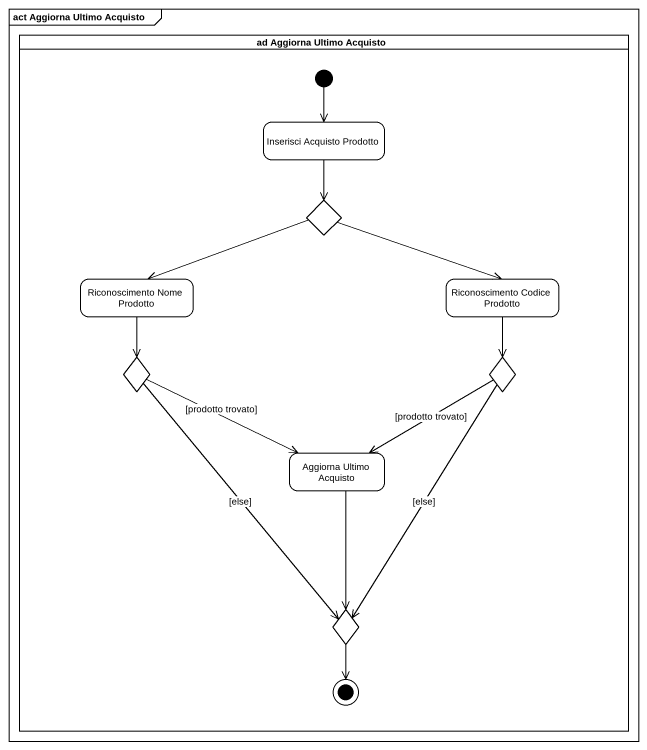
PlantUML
@startuml
mainframe act Aggiorna Ultimo Acquisto
hide empty description
state "ad Aggiorna Ultimo Acquisto" as ad_Aggiorna_Ultimo_Acquisto <<partition>> {
  state "Inserisci Acquisto Prodotto" as Inserisci_Acquisto_Prodotto
  state choice1 <<choice>>
  state "Riconoscimento Nome Prodotto" as Riconoscimento_Nome_Prodotto
  state "Riconoscimento Codice Prodotto" as Riconoscimento_Codice
  state choice2 <<choice>>
  state choice3 <<choice>>
  state "Aggiorna Ultimo Acquisto" as Aggiorna_Ultimo_Acquisto
  state choice4 <<choice>>
  [*] --> Inserisci_Acquisto_Prodotto
  choice4 --> [*]
}
Inserisci_Acquisto_Prodotto --> choice1
choice1 -left-> Riconoscimento_Nome_Prodotto
choice1 -right-> Riconoscimento_Codice
Riconoscimento_Nome_Prodotto --> choice2
Riconoscimento_Codice --> choice3
choice2 -right-> Aggiorna_Ultimo_Acquisto : [prodotto trovato]
choice2 --> choice4 : [else]
choice3 -left-> Aggiorna_Ultimo_Acquisto : [prodotto trovato]
choice3 --> choice4 : [else]
Aggiorna_Ultimo_Acquisto --> choice4
@enduml
